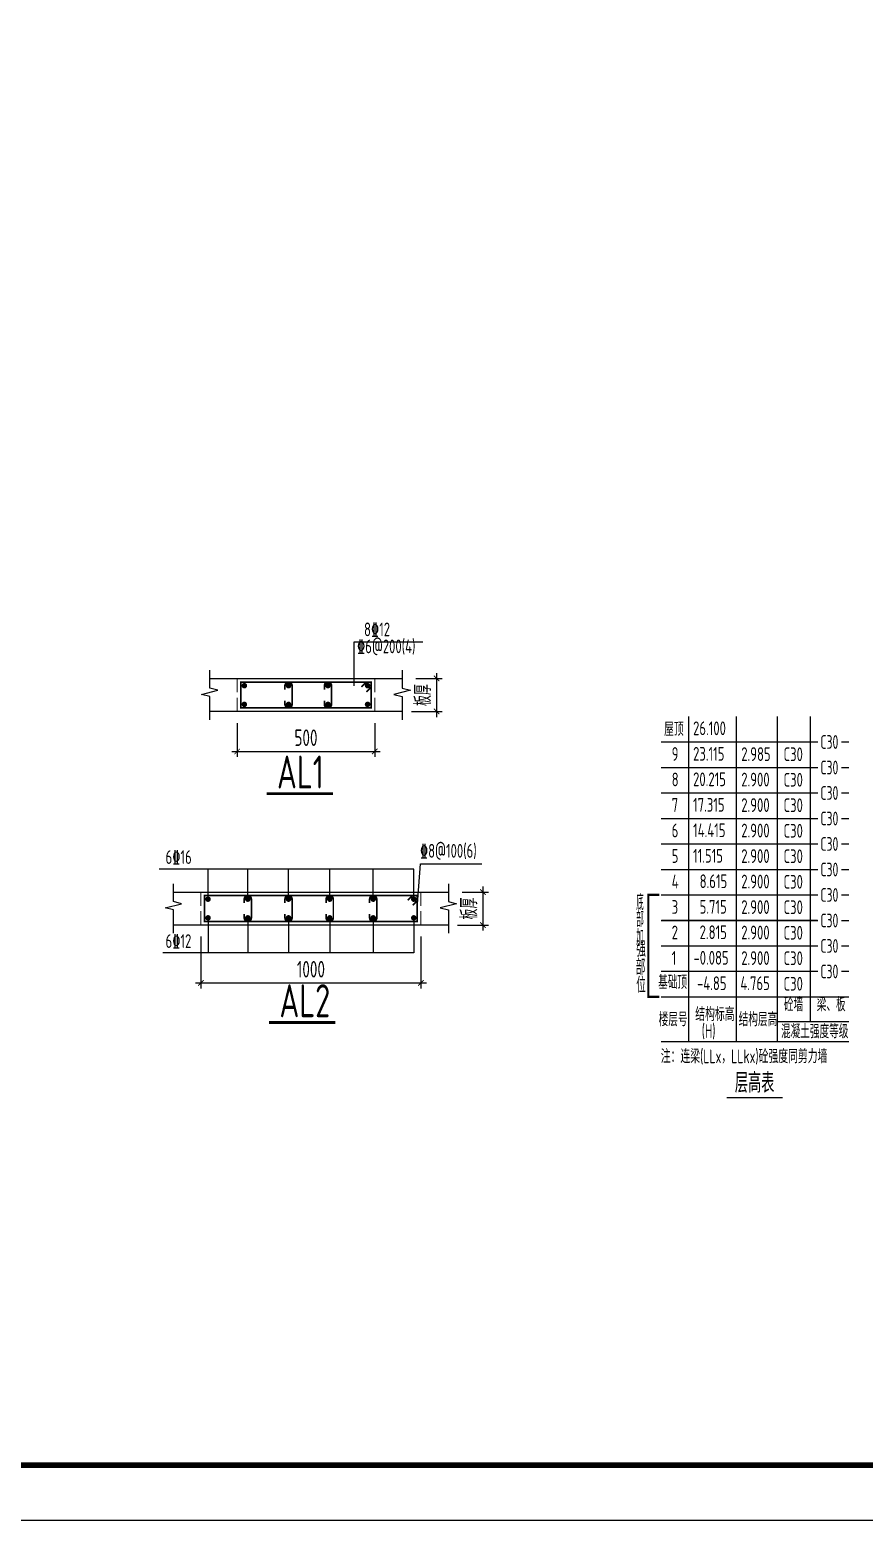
# Model space of a CAD drawing. Extents: x -812054 to 22247, y -644080 to 1003627.
# Drawn here: x -327267 to -312098, y -324952 to -297858 of the extents above; entities that cross this region are included whole.
import ezdxf
from ezdxf.enums import TextEntityAlignment as Align

# ---------------------------------------------------------------- set-up
doc = ezdxf.new("R2010")
doc.units = 0
doc.header["$LTSCALE"] = 1000
doc.linetypes.add('DASH', pattern=[0.35, 0.25, -0.1])
doc.layers.get('0').update_dxf_attribs({"linetype": 'CONTINUOUS'})
doc.layers.get('DEFPOINTS').update_dxf_attribs({"linetype": 'CONTINUOUS'})
for name, color, linetype in [('-TK', 7, 'CONTINUOUS'), ('AXIS', 3, 'CONTINUOUS'), ('BEAM_DE', 7, 'CONTINUOUS'), ('NUM', 7, 'CONTINUOUS'), ('REIN', 6, 'CONTINUOUS'), ('S-0-TEXT', 7, 'CONTINUOUS'), ('S-B表格', 2, 'CONTINUOUS'), ('TEXT', 2, 'CONTINUOUS'), ('THIN', 7, 'CONTINUOUS'), ('大样详图_文字', 60, 'CONTINUOUS')]:
    doc.layers.add(name, color=color, linetype=linetype)
for name, color, linetype, lineweight in [('7549', 9, 'CONTINUOUS', 18), ('S-REIN', 12, 'CONTINUOUS', 50), ('S-Thin-D', 7, 'DASH', 18)]:
    doc.layers.add(name, color=color, linetype=linetype, lineweight=lineweight)
doc.styles.add('TSSD_DIMENSION', font='Tssdeng.shx', dxfattribs={"width": 0.7, "bigfont": 'tssdchn.shx'})
doc.styles.add('TSSD_Norm', font='Tssdeng.shx', dxfattribs={"bigfont": 'tssdchn.shx'})
doc.styles.add('TSSD_REIN', font='tssdeng.shx', dxfattribs={"width": 0.7, "height": 300, "bigfont": 'tssdchn.shx'})
doc.dimstyles.new('TSSD_25_100', dxfattribs={"dimtxt": 300, "dimasz": 100, "dimexe": 100, "dimexo": 250, "dimgap": 100, "dimtad": 1, "dimdec": 0, "dimlfac": 0.25, "dimzin": 0, "dimdsep": 46, "dimtxsty": 'TSSD_DIMENSION', "dimblk": 'ARCHTICK', "dimcen": 0, "dimdle": 100, "dimclrt": 7, "dimadec": 0, "dimazin": 0, "dimtfac": 1, "dimtdec": 0, "dimtix": 1, "dimtmove": 2, "dimatfit": 3, "dimldrblk": 'ARCHTICK', "dimfxl": 1, "dimtolj": 1, "dimtzin": 0, "dimarcsym": 0})

# ---------------------------------------------------------------- blocks, each defined once
blk = doc.blocks.new('A1')
blk.add_lwpolyline([(0, 59400), (0, 0), (84100, 0), (84100, 59400)], close=True)
at = {"const_width": 100}
blk.add_lwpolyline([(2500, 58400), (2500, 1000), (83100, 1000), (83100, 58400)], close=True, dxfattribs=at)
blk = doc.blocks.new('B20200424131938')
at = {"layer": '7549', "const_width": 40}
blk.add_lwpolyline([(417, 3688), (217, 3688), (217, 1834), (417, 1834)], dxfattribs=at)
at = {"layer": 'S-0-TEXT'}
blk.add_lwpolyline([(1641, 0, 27, 27, 0), (2658, 0, 0, 0, 0)], format="xyseb", dxfattribs=at)
at = {"layer": 'S-B表格'}
for p, q in [((952, 1021), (952, 6932)), ((1817, 1021), (1817, 6932)), ((2567, 1021), (2567, 6932)), ((3167, 1385), (3167, 6932)), ((452, 6469), (3167, 6469)), ((452, 6469), (3167, 6469)), ((3167, 6469), (3298, 6469)), ((3167, 6469), (3298, 6469)), ((3167, 6469), (3298, 6469)), ((3731, 6469), (3862, 6469)), ((3731, 6469), (3862, 6469)), ((3731, 6469), (3862, 6469)), ((452, 6005), (3167, 6005)), ((452, 6005), (3167, 6005)), ((3167, 6005), (3298, 6005)), ((3167, 6005), (3298, 6005)), ((3167, 6005), (3298, 6005)), ((3731, 6005), (3862, 6005)), ((3731, 6005), (3862, 6005)), ((3731, 6005), (3862, 6005)), ((452, 5542), (3167, 5542)), ((452, 5542), (3167, 5542)), ((3167, 5542), (3298, 5542)), ((3167, 5542), (3298, 5542)), ((3167, 5542), (3298, 5542)), ((3731, 5542), (3862, 5542)), ((3731, 5542), (3862, 5542)), ((3731, 5542), (3862, 5542)), ((452, 5078), (3167, 5078)), ((452, 5078), (3167, 5078)), ((3167, 5078), (3298, 5078)), ((3167, 5078), (3298, 5078)), ((3167, 5078), (3298, 5078)), ((3731, 5078), (3862, 5078)), ((3731, 5078), (3862, 5078)), ((3731, 5078), (3862, 5078)), ((452, 4615), (3167, 4615)), ((3167, 4615), (3298, 4615)), ((3731, 4615), (3862, 4615)), ((452, 4151), (3167, 4151)), ((3167, 4151), (3298, 4151)), ((3731, 4151), (3862, 4151)), ((452, 3688), (3167, 3688)), ((3167, 3688), (3298, 3688)), ((3731, 3688), (3862, 3688)), ((452, 3224), (3167, 3224)), ((3167, 3224), (3298, 3224)), ((3731, 3224), (3862, 3224)), ((452, 2761), (3167, 2761)), ((3167, 2761), (3298, 2761)), ((3731, 2761), (3862, 2761)), ((452, 2297), (3167, 2297)), ((3167, 2297), (3298, 2297)), ((3731, 2297), (3862, 2297)), ((452, 1834), (3167, 1834)), ((452, 1834), (3862, 1834)), ((452, 1834), (2854, 1834)), ((452, 1834), (2854, 1834)), ((2567, 1385), (3862, 1385)), ((452, 1021), (3862, 1021))]:
    blk.add_line(p, q, dxfattribs=at)
at = {"style": 'TSSD_REIN'}
for s, width, p, p2 in [('底', 0.535575, (-3, 3408), (134, 3408)), ('部', 0.530918, (-3, 3100), (134, 3100)), ('加', 0.526341, (-3, 2774), (134, 2774))]:
    blk.add_text(s, height=285, dxfattribs=dict(at, width=width)).set_placement(p, p2, align=Align.FIT)
for s, height, width, p in [('强', 285, 0.535575, (-3, 2477)), ('部', 285, 0.535575, (-13, 2146)), ('位', 285, 0.535575, (-3, 1820)), ('砼墙', 250, 0.7, (2681, 1495)), ('梁、板', 250, 0.7, (3279, 1495))]:
    blk.add_text(s, height=height, dxfattribs=dict(at, width=width)).set_placement(p, align=Align.BOTTOM_LEFT)
for s, width, p in [('结构标高', 0.65, (1070, 1392)), ('楼层号', 0.7, (405, 1299)), ('(H)', 0.65, (1188, 1086)), ('结构层高', 0.7, (1860, 1299)), ('混凝土强度等级', 0.7, (2629, 1080))]:
    blk.add_text(s, height=250, dxfattribs=dict(at, width=width)).set_placement(p)
at = {"layer": 'S-0-TEXT', "style": 'TSSD_REIN', "width": 0.7}
blk.add_text('层高表', height=360, dxfattribs=at).set_placement((1790, 90))
at = {"layer": 'S-B表格', "style": 'TSSD_REIN'}
for s, width, p in [('屋顶', 0.65, (503, 6575)), ('26.100', 0.7, (1031, 6590)), ('C30', 0.65, (3345, 6341)), ('9', 0.7, (642, 6123)), ('23.115', 0.7, (1031, 6126)), ('2.985', 0.7, (1907, 6121)), ('C30', 0.7, (2675, 6118)), ('C30', 0.65, (3345, 5877)), ('8', 0.7, (642, 5660)), ('20.215', 0.7, (1031, 5663)), ('2.900', 0.7, (1907, 5658)), ('C30', 0.7, (2675, 5654)), ('7', 0.7, (642, 5196)), ('17.315', 0.7, (1031, 5199)), ('2.900', 0.7, (1907, 5194)), ('C30', 0.7, (2675, 5191)), ('C30', 0.65, (3345, 5414)), ('C30', 0.65, (3345, 4950)), ('6', 0.7, (642, 4733)), ('14.415', 0.7, (1031, 4736)), ('2.900', 0.7, (1907, 4731)), ('C30', 0.7, (2675, 4727)), ('C30', 0.65, (3345, 4487)), ('5', 0.7, (642, 4269)), ('11.515', 0.7, (1031, 4272)), ('2.900', 0.7, (1907, 4267)), ('C30', 0.7, (2675, 4264)), ('C30', 0.65, (3345, 4023)), ('4', 0.7, (642, 3806)), ('8.615', 0.7, (1150, 3809)), ('2.900', 0.7, (1907, 3804)), ('C30', 0.7, (2675, 3800)), ('C30', 0.65, (3345, 3560)), ('3', 0.7, (642, 3342)), ('5.715', 0.7, (1150, 3345)), ('2.900', 0.7, (1907, 3340)), ('C30', 0.7, (2675, 3337)), ('C30', 0.65, (3345, 3096)), ('2', 0.7, (642, 2879)), ('2.815', 0.7, (1150, 2882)), ('2.900', 0.7, (1907, 2877)), ('C30', 0.7, (2675, 2873)), ('C30', 0.65, (3345, 2633)), ('1', 0.7, (642, 2415)), ('-0.085', 0.7, (1038, 2418)), ('2.900', 0.7, (1907, 2413)), ('C30', 0.7, (2675, 2410)), ('基础顶', 0.7, (395, 1974)), ('-4.85', 0.7, (1103, 1955)), ('4.765', 0.7, (1891, 1955)), ('C30', 0.7, (2675, 1946)), ('C30', 0.65, (3345, 2169))]:
    blk.add_text(s, height=250, dxfattribs=dict(at, width=width)).set_placement(p)
at = {"layer": 'TEXT', "style": 'TSSD_REIN', "width": 0.65}
blk.add_text('注：连梁(LLx，LLkx)砼强度同剪力墙', height=250, dxfattribs=at).set_placement((443, 627))
blk = doc.blocks.new('_ArchTick')
at = {"color": 0, "linetype": 'ByBlock', "const_width": 0.15}
blk.add_lwpolyline([(-0.5, -0.5), (0.5, 0.5)], dxfattribs=at)
blk = doc.blocks.new('*D1332')
at = {"layer": 'AXIS', "color": 0, "lineweight": -2, "transparency": 16777216}
for p, q in [((-320247, -309651), (-319771, -309651)), ((-319871, -309551), (-319871, -310351)), ((-320328, -310251), (-319771, -310251))]:
    blk.add_line(p, q, dxfattribs=at)
at = {"layer": 'DEFPOINTS', "color": 0, "transparency": 16777216}
for p in [(-320497, -309651), (-320578, -310251), (-319871, -310251)]:
    blk.add_point(p, dxfattribs=at)
at = {"layer": 'AXIS', "color": 0, "lineweight": -2, "transparency": 16777216, "xscale": 100, "yscale": 100, "zscale": 100}
for p, rotation in [((-319871, -309651), 90), ((-319871, -310251), 270)]:
    blk.add_blockref('_ArchTick', p, dxfattribs=dict(at, rotation=rotation))
at = {"layer": 'AXIS', "color": 7, "transparency": 16777216, "insert": (-320121, -309951), "char_height": 300, "attachment_point": 5, "rotation": 90, "style": 'TSSD_DIMENSION'}
blk.add_mtext('\\A1;板厚', dxfattribs=at)
blk = doc.blocks.new('*D1333')
at = {"layer": 'AXIS', "color": 0, "lineweight": -2, "transparency": 16777216}
for p, q in [((-323497, -310462), (-323497, -311077)), ((-320997, -310462), (-320997, -311077)), ((-323597, -310977), (-320897, -310977))]:
    blk.add_line(p, q, dxfattribs=at)
at = {"layer": 'DEFPOINTS', "color": 0, "transparency": 16777216}
for p in [(-323497, -310212), (-320997, -310212), (-320997, -310977)]:
    blk.add_point(p, dxfattribs=at)
at = {"layer": 'AXIS', "color": 0, "lineweight": -2, "transparency": 16777216, "xscale": 100, "yscale": 100, "zscale": 100, "rotation": 180}
blk.add_blockref('_ArchTick', (-323497, -310977), dxfattribs=at)
at = {"layer": 'AXIS', "color": 0, "lineweight": -2, "transparency": 16777216, "xscale": 100, "yscale": 100, "zscale": 100}
blk.add_blockref('_ArchTick', (-320997, -310977), dxfattribs=at)
at = {"layer": 'AXIS', "color": 7, "transparency": 16777216, "insert": (-322247, -310727), "char_height": 300, "attachment_point": 5, "style": 'TSSD_DIMENSION'}
blk.add_mtext('\\A1;500', dxfattribs=at)
blk = doc.blocks.new('*D1334')
at = {"layer": 'AXIS', "color": 0, "lineweight": -2, "transparency": 16777216}
for p, q in [((-319031, -313432), (-319031, -314232)), ((-319407, -313532), (-318931, -313532)), ((-319489, -314132), (-318931, -314132))]:
    blk.add_line(p, q, dxfattribs=at)
at = {"layer": 'DEFPOINTS', "color": 0, "transparency": 16777216}
for p in [(-319657, -313532), (-319739, -314132), (-319031, -314132)]:
    blk.add_point(p, dxfattribs=at)
at = {"layer": 'AXIS', "color": 0, "lineweight": -2, "transparency": 16777216, "xscale": 100, "yscale": 100, "zscale": 100}
for p, rotation in [((-319031, -313532), 90), ((-319031, -314132), 270)]:
    blk.add_blockref('_ArchTick', p, dxfattribs=dict(at, rotation=rotation))
at = {"layer": 'AXIS', "color": 7, "transparency": 16777216, "insert": (-319281, -313832), "char_height": 300, "attachment_point": 5, "rotation": 90, "style": 'TSSD_DIMENSION'}
blk.add_mtext('\\A1;板厚', dxfattribs=at)
blk = doc.blocks.new('*D1335')
at = {"layer": 'AXIS', "color": 0, "lineweight": -2, "transparency": 16777216}
for p, q in [((-324157, -314342), (-324157, -315286)), ((-320157, -314342), (-320157, -315286)), ((-324257, -315186), (-320057, -315186))]:
    blk.add_line(p, q, dxfattribs=at)
at = {"layer": 'DEFPOINTS', "color": 0, "transparency": 16777216}
for p in [(-324157, -314092), (-320157, -314092), (-320157, -315186)]:
    blk.add_point(p, dxfattribs=at)
at = {"layer": 'AXIS', "color": 0, "lineweight": -2, "transparency": 16777216, "xscale": 100, "yscale": 100, "zscale": 100, "rotation": 180}
blk.add_blockref('_ArchTick', (-324157, -315186), dxfattribs=at)
at = {"layer": 'AXIS', "color": 0, "lineweight": -2, "transparency": 16777216, "xscale": 100, "yscale": 100, "zscale": 100}
blk.add_blockref('_ArchTick', (-320157, -315186), dxfattribs=at)
at = {"layer": 'AXIS', "color": 7, "transparency": 16777216, "insert": (-322157, -314936), "char_height": 300, "attachment_point": 5, "style": 'TSSD_DIMENSION'}
blk.add_mtext('\\A1;1000', dxfattribs=at)

msp = doc.modelspace()

# ---------------------------------------------------------------- linework, layer by layer
at = {"layer": 'BEAM_DE'}
for p, q in [((-323996.86, -309651.33), (-320496.86, -309651.33)), ((-323496.86, -310251.33), (-323996.86, -310251.33)), ((-320996.86, -310251.33), (-323496.86, -310251.33)), ((-320496.86, -310251.33), (-320996.86, -310251.33)), ((-324657.35, -313532.08), (-319657.35, -313532.08)), ((-324157.35, -314132.08), (-324657.35, -314132.08)), ((-320157.35, -314132.08), (-324157.35, -314132.08)), ((-319657.35, -314132.08), (-320157.35, -314132.08))]:
    msp.add_line(p, q, dxfattribs=at)
at = {"layer": 'REIN', "const_width": 30}
for points in [[(-322628.86, -310051.33), (-322628.86, -310121.33, 1), (-322498.86, -310121.33), (-322498.86, -309781.33, 1), (-322628.86, -309781.33), (-322628.86, -309851.33)], [(-321911.86, -310051.33), (-321911.86, -310121.33, 1), (-321781.86, -310121.33), (-321781.86, -309781.33, 1), (-321911.86, -309781.33), (-321911.86, -309851.33)], [(-323369.35, -313932.08), (-323369.35, -314002.08, 1), (-323239.35, -314002.08), (-323239.35, -313662.08, 1), (-323369.35, -313662.08), (-323369.35, -313732.08)], [(-322628.85, -313932.08), (-322628.85, -314002.08, 1), (-322498.85, -314002.08), (-322498.85, -313662.08, 1), (-322628.85, -313662.08), (-322628.85, -313732.08)], [(-321879.35, -313932.08), (-321879.35, -314002.08, 1), (-321749.35, -314002.08), (-321749.35, -313662.08, 1), (-321879.35, -313662.08), (-321879.35, -313732.08)], [(-321089.18, -313932.08), (-321089.18, -314002.08, 1), (-320959.18, -314002.08), (-320959.18, -313662.08, 1), (-321089.18, -313662.08), (-321089.18, -313732.08)]]:
    msp.add_lwpolyline(points, format="xyb", dxfattribs=at)
at = {"layer": 'S-B表格', "color": 6, "linetype": 'ByBlock', "ltscale": 0.5, "const_width": 30}
msp.add_lwpolyline([(-315788, -314046.99), (-312941.62, -314046.99)], dxfattribs=at)
at = {"layer": 'S-REIN', "const_width": 30}
for points in [[(-321061.86, -309716.33), (-321061.86, -310186.33), (-323431.86, -310186.33), (-323431.86, -309716.33), (-321061.86, -309716.33)], [(-321238.63, -309801.18), (-321153.78, -309716.33)], [(-321061.86, -309808.25), (-321146.71, -309893.11)], [(-320222.35, -313597.08), (-320222.35, -314067.08), (-324092.35, -314067.08), (-324092.35, -313597.08), (-320222.35, -313597.08)], [(-320399.13, -313681.93), (-320314.28, -313597.08)], [(-320222.35, -313689), (-320307.21, -313773.85)]]:
    msp.add_lwpolyline(points, dxfattribs=at)
at = {"layer": 'S-REIN', "const_width": 50}
for points in [[(-323391.86, -309781.33, 1), (-323341.86, -309781.33, 1)], [(-322588.86, -309781.33, 1), (-322538.86, -309781.33, 1)], [(-321871.86, -309781.33, 1), (-321821.86, -309781.33, 1)], [(-321151.86, -309781.33, 1), (-321101.86, -309781.33, 1)], [(-323391.86, -310121.33, 1), (-323341.86, -310121.33, 1)], [(-322588.86, -310121.33, 1), (-322538.86, -310121.33, 1)], [(-321871.86, -310121.33, 1), (-321821.86, -310121.33, 1)], [(-321151.86, -310121.33, 1), (-321101.86, -310121.33, 1)], [(-324052.35, -313662.08, 1), (-324002.35, -313662.08, 1)], [(-323329.35, -313662.08, 1), (-323279.35, -313662.08, 1)], [(-322588.85, -313662.08, 1), (-322538.85, -313662.08, 1)], [(-321839.35, -313662.08, 1), (-321789.35, -313662.08, 1)], [(-321049.18, -313662.08, 1), (-320999.18, -313662.08, 1)], [(-320312.35, -313662.08, 1), (-320262.35, -313662.08, 1)], [(-324052.35, -314002.08, 1), (-324002.35, -314002.08, 1)], [(-323329.35, -314002.08, 1), (-323279.35, -314002.08, 1)], [(-322588.85, -314002.08, 1), (-322538.85, -314002.08, 1)], [(-321839.35, -314002.08, 1), (-321789.35, -314002.08, 1)], [(-321049.18, -314002.08, 1), (-320999.18, -314002.08, 1)], [(-320312.35, -314002.08, 1), (-320262.35, -314002.08, 1)]]:
    msp.add_lwpolyline(points, format="xyb", close=True, dxfattribs=at)
at = {"layer": 'S-Thin-D'}
for p, q in [((-323496.86, -310251.33), (-323496.86, -309651.33)), ((-320996.86, -310251.33), (-320996.86, -309651.33)), ((-324157.35, -314132.08), (-324157.35, -313532.08)), ((-320157.35, -314132.08), (-320157.35, -313532.08))]:
    msp.add_line(p, q, dxfattribs=at)
at = {"layer": 'TEXT', "const_width": 50}
for points in [[(-322960.7, -311745.83), (-321755.3, -311745.83)], [(-322916.61, -315904.79), (-321711.22, -315904.79)]]:
    msp.add_lwpolyline(points, dxfattribs=at)
at = {"layer": 'THIN'}
for points in [[(-323996.86, -310401.33), (-323996.86, -309976.33), (-324146.86, -309938.83), (-323846.86, -309863.83), (-323996.86, -309826.33), (-323996.86, -309501.33)], [(-320496.86, -309501.33), (-320496.86, -309826.33), (-320346.86, -309863.83), (-320646.86, -309938.83), (-320496.86, -309976.33), (-320496.86, -310401.33)], [(-324657.35, -314282.08), (-324657.35, -313857.08), (-324807.35, -313819.58), (-324507.35, -313744.58), (-324657.35, -313707.08), (-324657.35, -313382.08)], [(-319657.35, -313382.08), (-319657.35, -313707.08), (-319507.35, -313744.58), (-319807.35, -313819.58), (-319657.35, -313857.08), (-319657.35, -314282.08)]]:
    msp.add_lwpolyline(points, dxfattribs=at)
at = {"layer": '大样详图_文字'}
for p, q in [((-321369.65, -308981.33), (-320123.65, -308981.33)), ((-321369.65, -309781.33), (-321369.65, -308981.33)), ((-320287.35, -313116.86), (-324918.24, -313116.86)), ((-324027.35, -313662.08), (-324027.35, -313116.86)), ((-323304.35, -313662.08), (-323304.35, -313116.86)), ((-322563.85, -313662.08), (-322563.85, -313116.86)), ((-321814.35, -313662.08), (-321814.35, -313116.86)), ((-321024.18, -313662.08), (-321024.18, -313116.86)), ((-320287.35, -313662.08), (-320287.35, -313116.86)), ((-320222.35, -313832.08), (-320164.24, -313018.86)), ((-320164.24, -313018.86), (-319048.74, -313018.86)), ((-324027.35, -314002.08), (-324027.35, -314637.86)), ((-323304.35, -314002.08), (-323304.35, -314637.86)), ((-322563.85, -314002.08), (-322563.85, -314637.86)), ((-321814.35, -314002.08), (-321814.35, -314637.86)), ((-321024.18, -314002.08), (-321024.18, -314637.86)), ((-320287.35, -314002.08), (-320287.35, -314637.86)), ((-320287.35, -314637.86), (-324851.24, -314637.86))]:
    msp.add_line(p, q, dxfattribs=at)

# ---------------------------------------------------------------- block references
at = {"layer": '-TK'}
msp.add_blockref('A1', (-383402.98, -324951.87), dxfattribs=at)
at = {"layer": 'S-B表格'}
msp.add_blockref('B20200424131938', (-316239.63, -317271.09), dxfattribs=at)

# ---------------------------------------------------------------- texts
at = {"layer": 'NUM', "style": 'TSSD_Norm', "width": 0.7}
for s, p in [('AL1', (-322772.67, -311650)), ('AL2', (-322728.58, -315808.96))]:
    msp.add_text(s, height=600, dxfattribs=at).set_placement(p)
at = {"layer": '大样详图_文字', "style": 'TSSD_REIN', "width": 0.7}
for s, p in [('8\x8412', (-321191.27, -308958.07)), ('%%1326@200(4)', (-321318.51, -309266.85)), ('%%1328@100(6)', (-320175.02, -312983.37)), ('6%%13216', (-324799.29, -313096.99))]:
    msp.add_text(s, height=250, dxfattribs=at).set_placement(p, align=Align.BOTTOM_LEFT)
at = {"layer": '大样详图_文字', "color": 1, "style": 'TSSD_REIN', "width": 0.7}
msp.add_text('6%%13212', height=250, dxfattribs=at).set_placement((-324799.29, -314624.49), align=Align.BOTTOM_LEFT)

# ---------------------------------------------------------------- dimensions: what is measured, and where the dimension line sits
at = {"layer": 'AXIS'}
for base, p1, p2, picture, middle in [((-319870.81, -310251.33), (-320496.86, -309651.33), (-320578.04, -310251.33), '*D1332', (-320120.81, -309951.33)), ((-319031.31, -314132.08), (-319657.35, -313532.08), (-319738.53, -314132.08), '*D1334', (-319281.31, -313832.08))]:
    dim = msp.add_linear_dim(base=base, p1=p1, p2=p2, angle=90, text='板厚', dimstyle='TSSD_25_100', dxfattribs=at)
    dim.commit()
    dim.dimension.update_dxf_attribs({"geometry": picture, "text_midpoint": middle})
dim = msp.add_linear_dim(base=(-320996.86, -310977.09), p1=(-323496.86, -310211.59), p2=(-320996.86, -310211.59), text='500', dimstyle='TSSD_25_100', dxfattribs=at)
dim.commit()
dim.dimension.update_dxf_attribs({"geometry": '*D1333', "text_midpoint": (-322246.86, -310727.09)})
dim = msp.add_linear_dim(base=(-320157.35, -315186.34), p1=(-324157.35, -314092.34), p2=(-320157.35, -314092.34), dimstyle='TSSD_25_100', dxfattribs=at)
dim.commit()
dim.dimension.update_dxf_attribs({"geometry": '*D1335', "text_midpoint": (-322157.35, -314936.34)})

doc.saveas('drawing.dxf')
